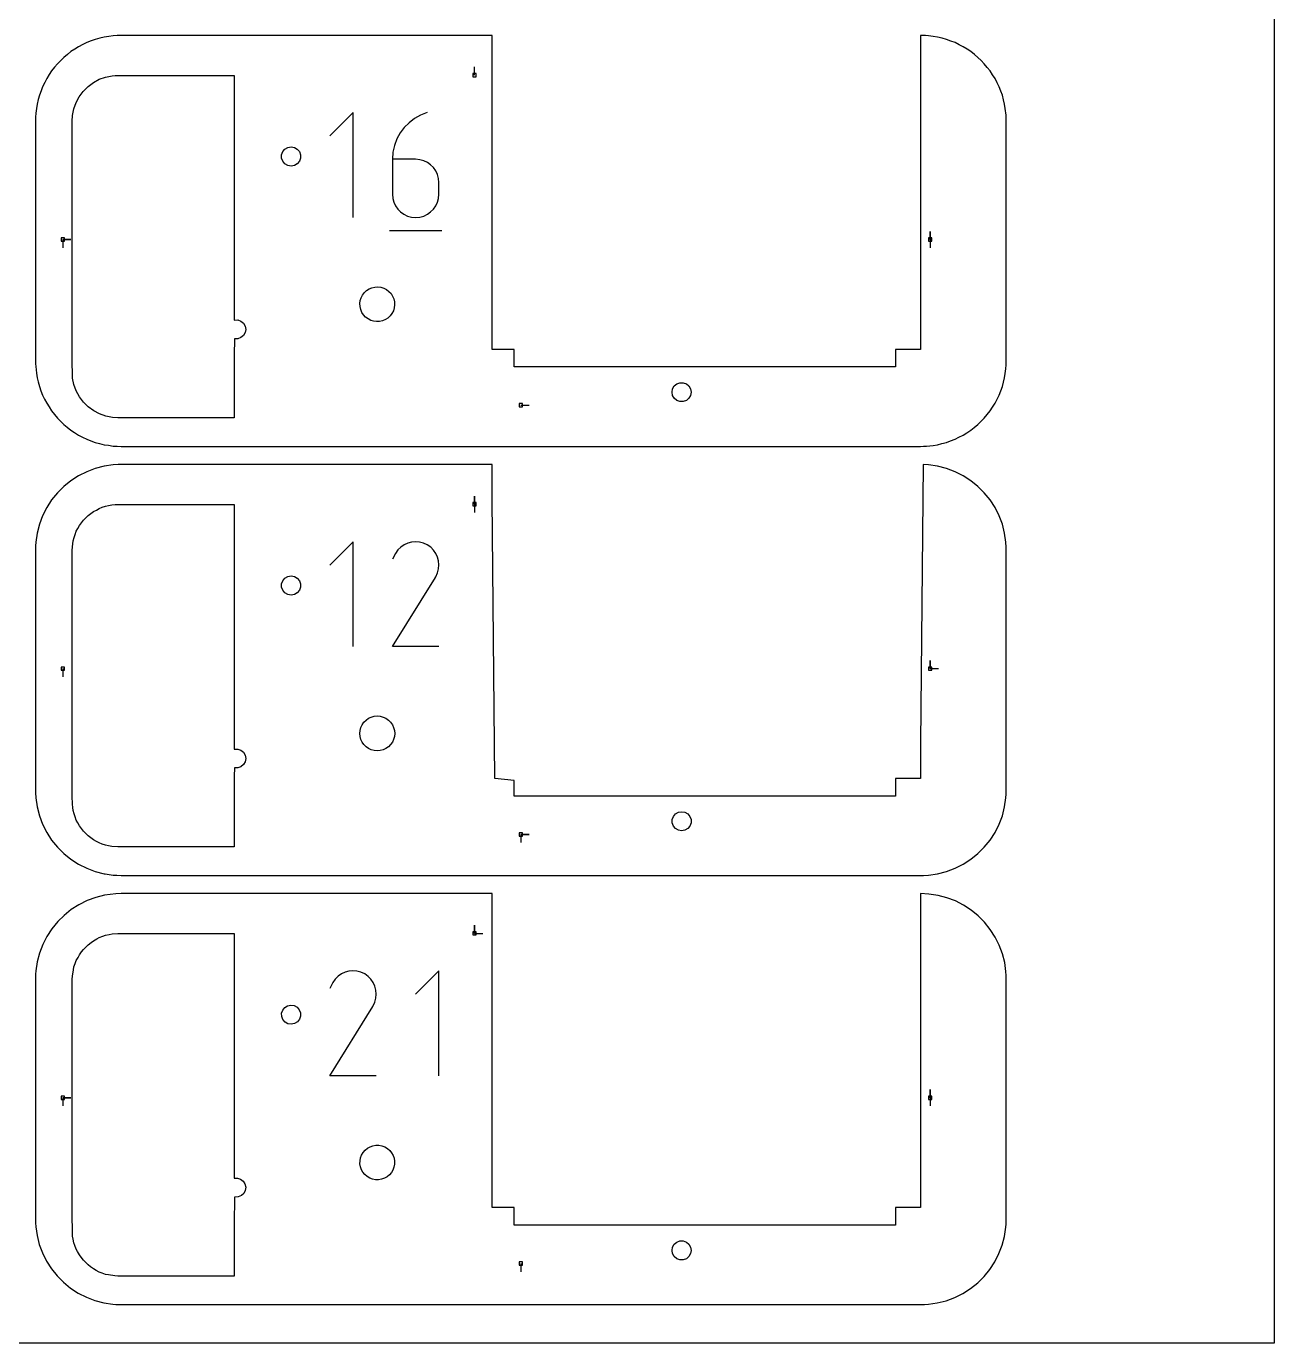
# Model space of a CAD drawing. Extents: x 0 to 570, y 0 to 470.
# Drawn here: x 351.4 to 570, y 0 to 230.6 of the extents above; entities that cross this region are included whole.
import ezdxf

# ---------------------------------------------------------------- set-up
doc = ezdxf.new("R2010")
doc.units = 0

msp = doc.modelspace()

# ---------------------------------------------------------------- linework, layer by layer
at = {"layer": 'annotation', "color": 1}
for p, q in [((429.921885, 222.055631), (429.921885, 223.484381)), ((408.627867, 215.481002), (404.545796, 211.397779)), ((408.627867, 197.119166), (408.627867, 215.481002)), ((420.469723, 215.043038), (419.397847, 214.452934)), ((421.637815, 215.481002), (420.469723, 215.043038)), ((421.637815, 215.481002), (421.637815, 215.481002)), ((417.586749, 212.875444), (416.869534, 211.917628)), ((418.433187, 213.725475), (417.586749, 212.875444)), ((419.397847, 214.452934), (418.433187, 213.725475)), ((416.292547, 210.866809), (415.86679, 209.737774)), ((416.869534, 211.917628), (416.292547, 210.866809)), ((415.603267, 208.545307), (415.51298, 207.304193)), ((415.86679, 209.737774), (415.603267, 208.545307)), ((415.51298, 207.304193), (415.51298, 201.201237)), ((419.590446, 207.304193), (415.51298, 207.304193)), ((420.323788, 207.238749), (419.590446, 207.304193)), ((421.013837, 207.050003), (420.323788, 207.238749)), ((421.649116, 206.74934), (421.013837, 207.050003)), ((422.218149, 206.348141), (421.649116, 206.74934)), ((422.709458, 205.857788), (422.218149, 206.348141)), ((423.111565, 205.289663), (422.709458, 205.857788)), ((423.412995, 204.65515), (423.111565, 205.289663)), ((423.602269, 203.96563), (423.412995, 204.65515)), ((423.667911, 203.232485), (423.602269, 203.96563)), ((423.667911, 201.201237), (423.667911, 203.232485)), ((423.667911, 203.232485), (423.667911, 203.232485)), ((415.51298, 201.201237), (415.51298, 201.201237)), ((415.51298, 201.201237), (415.578812, 200.467737)), ((423.602269, 200.467737), (423.667911, 201.201237)), ((415.578812, 200.467737), (415.76856, 199.777265)), ((415.76856, 199.777265), (416.070605, 199.141372)), ((416.070605, 199.141372), (416.473329, 198.571613)), ((416.473329, 198.571613), (416.965112, 198.07954)), ((422.218149, 198.07954), (422.709458, 198.571613)), ((422.709458, 198.571613), (423.111565, 199.141372)), ((423.111565, 199.141372), (423.412995, 199.777265)), ((423.412995, 199.777265), (423.602269, 200.467737)), ((416.965112, 198.07954), (417.534334, 197.676706)), ((417.534334, 197.676706), (418.169376, 197.374663)), ((418.169376, 197.374663), (418.85862, 197.184966)), ((418.85862, 197.184966), (419.590446, 197.119166)), ((419.590446, 197.119166), (420.323788, 197.184966)), ((419.590446, 197.119166), (419.590446, 197.119166)), ((420.323788, 197.184966), (421.013837, 197.374663)), ((421.013837, 197.374663), (421.649116, 197.676706)), ((421.649116, 197.676706), (422.218149, 198.07954)), ((415.00229, 194.823936), (424.183208, 194.823936)), ((509.684388, 193.255631), (509.684388, 194.684381)), ((509.684388, 193.255631), (509.684388, 194.684381)), ((509.684388, 194.684381), (509.684388, 193.255631)), ((357.805641, 193.255631), (359.234391, 193.255631)), ((357.805641, 193.255631), (359.234391, 193.255631)), ((359.234391, 193.255631), (357.805641, 193.255631)), ((357.805641, 193.255631), (357.805641, 191.826881)), ((509.684388, 193.255631), (509.684388, 191.826881)), ((438.01751, 164.217505), (439.44626, 164.217505)), ((429.921885, 146.880629), (429.921885, 148.309379)), ((429.921885, 146.880629), (429.921885, 148.309379)), ((429.921885, 148.309379), (429.921885, 146.880629)), ((429.921885, 146.880629), (429.921885, 145.451879)), ((408.626481, 140.306), (404.54441, 136.222777)), ((408.626481, 121.944164), (408.626481, 140.306)), ((416.484865, 138.866784), (416.059943, 138.264239)), ((416.994675, 139.369769), (416.484865, 138.866784)), ((417.573869, 139.769166), (416.994675, 139.369769)), ((418.206942, 140.060947), (417.573869, 139.769166)), ((418.878388, 140.241085), (418.206942, 140.060947)), ((419.572704, 140.305552), (418.878388, 140.241085)), ((420.274384, 140.25032), (419.572704, 140.305552)), ((420.967922, 140.07136), (420.274384, 140.25032)), ((421.637815, 139.764645), (420.967922, 140.07136)), ((422.236962, 139.339193), (421.637815, 139.764645)), ((421.637815, 139.764645), (421.637815, 139.764645)), ((422.737914, 138.828653), (422.236962, 139.339193)), ((423.136216, 138.248673), (422.737914, 138.828653)), ((416.059943, 138.264239), (415.524495, 137.2371)), ((423.427415, 137.614898), (423.136216, 138.248673)), ((423.607055, 136.942978), (423.427415, 137.614898)), ((423.670683, 136.248558), (423.607055, 136.942978)), ((423.613844, 135.547286), (423.670683, 136.248558)), ((415.51298, 121.944014), (423.048404, 134.075078)), ((423.048404, 134.075078), (423.057412, 134.086225)), ((423.048404, 134.075078), (423.048404, 134.075078)), ((423.057412, 134.086225), (423.06605, 134.097467)), ((423.06605, 134.097467), (423.074376, 134.108898)), ((423.074376, 134.108898), (423.082446, 134.120614)), ((423.082446, 134.120614), (423.090317, 134.132709)), ((423.090317, 134.132709), (423.098046, 134.145277)), ((423.098046, 134.145277), (423.10569, 134.158414)), ((423.10569, 134.158414), (423.113305, 134.172215)), ((423.113305, 134.172215), (423.120948, 134.186774)), ((423.120948, 134.186774), (423.432084, 134.854809)), ((423.120948, 134.186774), (423.120948, 134.186774)), ((423.432084, 134.854809), (423.613844, 135.547286)), ((423.667911, 121.944014), (415.51298, 121.944014)), ((357.805641, 118.080628), (357.805641, 116.651878)), ((509.684388, 118.080628), (509.684388, 119.509378)), ((509.684388, 118.080628), (509.684388, 119.509378)), ((509.684388, 119.509378), (509.684388, 118.080628)), ((509.684388, 118.080628), (511.113138, 118.080628)), ((438.01751, 89.042502), (439.44626, 89.042502)), ((438.01751, 89.042502), (439.44626, 89.042502)), ((439.44626, 89.042502), (438.01751, 89.042502)), ((438.01751, 89.042502), (438.01751, 87.613752)), ((429.921885, 71.705627), (429.921885, 73.134377)), ((429.921885, 71.705627), (429.921885, 73.134377)), ((429.921885, 73.134377), (429.921885, 71.705627)), ((429.921885, 71.705627), (431.350635, 71.705627)), ((406.606109, 64.594164), (406.026915, 64.194767)), ((407.239182, 64.885945), (406.606109, 64.594164)), ((407.910628, 65.066083), (407.239182, 64.885945)), ((408.604944, 65.13055), (407.910628, 65.066083)), ((409.306624, 65.075317), (408.604944, 65.13055)), ((410.000162, 64.896358), (409.306624, 65.075317)), ((410.670055, 64.589643), (410.000162, 64.896358)), ((411.269202, 64.164191), (410.670055, 64.589643)), ((410.670055, 64.589643), (410.670055, 64.589643)), ((423.669873, 65.130998), (419.587802, 61.047775)), ((423.669873, 46.769161), (423.669873, 65.130998)), ((405.092183, 63.089237), (404.556735, 62.062098)), ((405.517105, 63.691782), (405.092183, 63.089237)), ((406.026915, 64.194767), (405.517105, 63.691782)), ((411.770154, 63.653651), (411.269202, 64.164191)), ((412.168456, 63.07367), (411.770154, 63.653651)), ((412.459655, 62.439896), (412.168456, 63.07367)), ((412.639295, 61.767976), (412.459655, 62.439896)), ((412.464324, 59.679807), (412.646084, 60.372284)), ((412.702923, 61.073556), (412.639295, 61.767976)), ((412.646084, 60.372284), (412.702923, 61.073556)), ((404.54522, 46.769012), (412.080643, 58.900076)), ((412.080643, 58.900076), (412.089652, 58.911223)), ((412.080643, 58.900076), (412.080643, 58.900076)), ((412.089652, 58.911223), (412.09829, 58.922465)), ((412.09829, 58.922465), (412.106616, 58.933896)), ((412.106616, 58.933896), (412.114686, 58.945612)), ((412.114686, 58.945612), (412.122557, 58.957706)), ((412.122557, 58.957706), (412.130286, 58.970275)), ((412.130286, 58.970275), (412.137929, 58.983412)), ((412.137929, 58.983412), (412.145545, 58.997213)), ((412.145545, 58.997213), (412.153188, 59.011772)), ((412.153188, 59.011772), (412.464324, 59.679807)), ((412.153188, 59.011772), (412.153188, 59.011772)), ((412.700151, 46.769012), (404.54522, 46.769012)), ((509.684388, 42.905626), (509.684388, 44.334376)), ((509.684388, 42.905626), (509.684388, 44.334376)), ((509.684388, 44.334376), (509.684388, 42.905626)), ((357.805641, 42.905626), (359.234391, 42.905626)), ((357.805641, 42.905626), (359.234391, 42.905626)), ((359.234391, 42.905626), (357.805641, 42.905626)), ((357.805641, 42.905626), (357.805641, 41.476876)), ((509.684388, 42.905626), (509.684388, 41.476876)), ((387.802299, 31.863862), (387.802299, 31.82429)), ((387.802213, 22.51072), (387.802215, 22.471159)), ((438.01751, 13.8675), (438.01751, 12.43875))]:
    msp.add_line(p, q, dxfattribs=at)
at = {"layer": 'boundary', "color": 5}
for p, q in [((363.496344, 228.319923), (362.775403, 228.049034)), ((364.296557, 228.526745), (363.496344, 228.319923)), ((365.04221, 228.719466), (364.296557, 228.526745)), ((365.859872, 228.840059), (365.04221, 228.719466)), ((366.621783, 228.952431), (365.859872, 228.840059)), ((367.327858, 228.985352), (366.621783, 228.952431)), ((368.017513, 229.017507), (367.327858, 228.985352)), ((420.295527, 229.017507), (368.017513, 229.017507)), ((433.01751, 229.017507), (420.295527, 229.017507)), ((433.01751, 216.673176), (433.01751, 229.017507)), ((508.84806, 228.978782), (508.017513, 229.017507)), ((508.017513, 229.017507), (508.017513, 186.361836)), ((509.413231, 228.95243), (508.84806, 228.978782)), ((510.223368, 228.832947), (509.413231, 228.95243)), ((510.99281, 228.719466), (510.223368, 228.832947)), ((511.78566, 228.514547), (510.99281, 228.719466)), ((512.538682, 228.319923), (511.78566, 228.514547)), ((513.305253, 228.031889), (512.538682, 228.319923)), ((359.233069, 226.176189), (358.628914, 225.688283)), ((359.927834, 226.623875), (359.233069, 226.176189)), ((360.575229, 227.041037), (359.927834, 226.623875)), ((361.313643, 227.412339), (360.575229, 227.041037)), ((362.00171, 227.758324), (361.313643, 227.412339)), ((362.775403, 228.049034), (362.00171, 227.758324)), ((514.033316, 227.758323), (513.305253, 228.031889)), ((514.764929, 227.39044), (514.033316, 227.758323)), ((515.459791, 227.041037), (514.764929, 227.39044)), ((516.148164, 226.597472), (515.459791, 227.041037)), ((516.801957, 226.176189), (516.148164, 226.597472)), ((517.44435, 225.657403), (516.801957, 226.176189)), ((356.870337, 224.054468), (356.382432, 223.450309)), ((357.445037, 224.629165), (356.870337, 224.054468)), ((357.980553, 225.164677), (357.445037, 224.629165)), ((358.628914, 225.688283), (357.980553, 225.164677)), ((518.054473, 225.164677), (517.44435, 225.657403)), ((518.623883, 224.595271), (518.054473, 225.164677)), ((519.164689, 224.054468), (518.623883, 224.595271)), ((519.683475, 223.41207), (519.164689, 224.054468)), ((354.99398, 221.459792), (354.647994, 220.771725)), ((355.441665, 222.154553), (354.99398, 221.459792)), ((355.858826, 222.801943), (355.441665, 222.154553)), ((356.382432, 223.450309), (355.858826, 222.801943)), ((520.1762, 222.801943), (519.683475, 223.41207)), ((520.619761, 222.113578), (520.1762, 222.801943)), ((521.04104, 221.459792), (520.619761, 222.113578)), ((521.408931, 220.728175), (521.04104, 221.459792)), ((354.005805, 219.312368), (353.715097, 218.538674)), ((354.276691, 220.033311), (354.005805, 219.312368)), ((354.647994, 220.771725), (354.276691, 220.033311)), ((521.758341, 220.033311), (521.408931, 220.728175)), ((522.046369, 219.266738), (521.758341, 220.033311)), ((522.319928, 218.538674), (522.046369, 219.266738)), ((353.315552, 216.992803), (353.203179, 216.23089)), ((353.522376, 217.793019), (353.315552, 216.992803)), ((353.715097, 218.538674), (353.522376, 217.793019)), ((522.524848, 217.745824), (522.319928, 218.538674)), ((522.719474, 216.992803), (522.524848, 217.745824)), ((522.838956, 216.182667), (522.719474, 216.992803)), ((353.049663, 214.707156), (353.017508, 214.017506)), ((353.082584, 215.413227), (353.049663, 214.707156)), ((353.203179, 216.23089), (353.082584, 215.413227)), ((433.01751, 174.017505), (433.01751, 216.673176)), ((522.969124, 215.055307), (522.838956, 216.182667)), ((522.993318, 214.536407), (522.969124, 215.055307)), ((523.017512, 214.017506), (522.993318, 214.536407)), ((353.017508, 214.017506), (353.017508, 206.235153)), ((523.017512, 179.824874), (523.017512, 214.017506)), ((353.017508, 206.235153), (353.017508, 172.017506)), ((508.017513, 186.361836), (508.017513, 174.017506)), ((523.017512, 172.017506), (523.017512, 179.824874)), ((433.941919, 174.017506), (433.01751, 174.017505)), ((436.82909, 174.017506), (433.941919, 174.017506)), ((436.829089, 173.269554), (436.82909, 174.017506)), ((436.82909, 170.933505), (436.829089, 173.269554)), ((506.955993, 174.017506), (503.640588, 174.017505)), ((503.640588, 174.017505), (503.640588, 173.269554)), ((503.640588, 173.269554), (503.640588, 170.933505)), ((508.017513, 174.017506), (506.955993, 174.017506)), ((353.017508, 172.017506), (353.041625, 171.500268)), ((353.041625, 171.500268), (353.065741, 170.98303)), ((353.065741, 170.98303), (353.194957, 169.859871)), ((480.320609, 170.933505), (436.82909, 170.933505)), ((503.640588, 170.933505), (480.320609, 170.933505)), ((522.952436, 170.621784), (522.985253, 171.325638)), ((522.985253, 171.325638), (523.017512, 172.017506)), ((353.194957, 169.859871), (353.315552, 169.042208)), ((353.315552, 169.042208), (353.508274, 168.296555)), ((522.514554, 168.24936), (522.719474, 169.042208)), ((522.719474, 169.042208), (522.832954, 169.811648)), ((522.832954, 169.811648), (522.952436, 170.621784)), ((353.508274, 168.296555), (353.715098, 167.49634)), ((353.715098, 167.49634), (353.985984, 166.775395)), ((353.985984, 166.775395), (354.276691, 166.001697)), ((521.758341, 166.001698), (522.0319, 166.729765)), ((522.0319, 166.729765), (522.319928, 167.496341)), ((522.319928, 167.496341), (522.514554, 168.24936)), ((354.276691, 166.001697), (354.622677, 165.313633)), ((354.622677, 165.313633), (354.99398, 164.575222)), ((354.99398, 164.575222), (355.411141, 163.927829)), ((355.411141, 163.927829), (355.858826, 163.233065)), ((520.1762, 163.233065), (520.597479, 163.886854)), ((520.597479, 163.886854), (521.04104, 164.575222)), ((521.04104, 164.575222), (521.39045, 165.270084)), ((521.39045, 165.270084), (521.758341, 166.001698)), ((355.858826, 163.233065), (356.346731, 162.628909)), ((356.346731, 162.628909), (356.870337, 161.980546)), ((356.870337, 161.980546), (357.405853, 161.445031)), ((357.405853, 161.445031), (357.980553, 160.870331)), ((518.595279, 161.411137), (519.164689, 161.980546)), ((519.164689, 161.980546), (519.657414, 162.590671)), ((519.657414, 162.590671), (520.1762, 163.233065)), ((357.980553, 160.870331), (358.584707, 160.382427)), ((358.584707, 160.382427), (359.233068, 159.858822)), ((359.233068, 159.858822), (359.880463, 159.44166)), ((359.880463, 159.44166), (360.575229, 158.993974)), ((515.459791, 158.993974), (516.113584, 159.415257)), ((516.113584, 159.415257), (516.801957, 159.858822)), ((516.801957, 159.858822), (517.41208, 160.351546)), ((517.41208, 160.351546), (518.054473, 160.870331)), ((518.054473, 160.870331), (518.595279, 161.411137)), ((360.575229, 158.993974), (361.263296, 158.647989)), ((361.263296, 158.647989), (362.00171, 158.276688)), ((362.00171, 158.276688), (362.722651, 158.0058)), ((362.722651, 158.0058), (363.496344, 157.715091)), ((363.496344, 157.715091), (364.241997, 157.522369)), ((364.241997, 157.522369), (365.04221, 157.315545)), ((365.04221, 157.315545), (365.804122, 157.203174)), ((365.804122, 157.203174), (366.621783, 157.08258)), ((366.621783, 157.08258), (367.327858, 157.04966)), ((367.327858, 157.04966), (368.017513, 157.017504)), ((368.017513, 157.017504), (374.502807, 157.017505)), ((374.502807, 157.017505), (386.004366, 157.017504)), ((386.004366, 157.017504), (499.979806, 157.017505)), ((499.979806, 157.017505), (508.017513, 157.017505)), ((508.017513, 157.017505), (508.536412, 157.041699)), ((508.536412, 157.041699), (509.055312, 157.065893)), ((509.055312, 157.065893), (510.182672, 157.196062)), ((510.182672, 157.196062), (510.99281, 157.315545)), ((510.99281, 157.315545), (511.745832, 157.510171)), ((511.745832, 157.510171), (512.538682, 157.715091)), ((512.538682, 157.715091), (513.266745, 157.988655)), ((513.266745, 157.988655), (514.033316, 158.276688)), ((514.033316, 158.276688), (514.728178, 158.62609)), ((514.728178, 158.62609), (515.459791, 158.993974)), ((362.00171, 152.583321), (360.575229, 151.866035)), ((363.496344, 153.144921), (362.00171, 152.583321)), ((365.04221, 153.544464), (363.496344, 153.144921)), ((366.621783, 153.777428), (365.04221, 153.544464)), ((367.503009, 153.818516), (366.621783, 153.777428)), ((368.017513, 153.842504), (367.503009, 153.818516)), ((426.670484, 153.842504), (368.017513, 153.842504)), ((433.01751, 153.842504), (426.670484, 153.842504)), ((433.01751, 147.68389), (433.01751, 153.842504)), ((508.431875, 153.823185), (508.017513, 105.001118)), ((509.413231, 153.777428), (508.431875, 153.823185)), ((510.99281, 153.544463), (509.413231, 153.777428)), ((512.538682, 153.144921), (510.99281, 153.544463)), ((514.033316, 152.583321), (512.538682, 153.144921)), ((515.459791, 151.866035), (514.033316, 152.583321)), ((357.980553, 149.989675), (356.870337, 148.879466)), ((359.233069, 151.001187), (357.980553, 149.989675)), ((360.575229, 151.866035), (359.233069, 151.001187)), ((516.801957, 151.001187), (515.459791, 151.866035)), ((518.054473, 149.989675), (516.801957, 151.001187)), ((519.164689, 148.879466), (518.054473, 149.989675)), ((355.858826, 147.626941), (354.99398, 146.28479)), ((356.870337, 148.879466), (355.858826, 147.626941)), ((433.4787, 98.842503), (433.01751, 147.68389)), ((520.1762, 147.626941), (519.164689, 148.879466)), ((521.04104, 146.28479), (520.1762, 147.626941)), ((354.99398, 146.28479), (354.276691, 144.858308)), ((521.758341, 144.858308), (521.04104, 146.28479)), ((353.715097, 143.363672), (353.315552, 141.817801)), ((354.276691, 144.858308), (353.715097, 143.363672)), ((522.319928, 143.363672), (521.758341, 144.858308)), ((522.719474, 141.817801), (522.319928, 143.363672)), ((353.315552, 141.817801), (353.082584, 140.238225)), ((522.952436, 140.238225), (522.719474, 141.817801)), ((353.053491, 139.614256), (353.017508, 138.842504)), ((353.017508, 138.842504), (353.017508, 133.036622)), ((353.082584, 140.238225), (353.053491, 139.614256)), ((522.993446, 139.358659), (522.952436, 140.238225)), ((523.017512, 138.842504), (522.993446, 139.358659)), ((523.017512, 102.667048), (523.017512, 138.842504)), ((353.017508, 133.036622), (353.017508, 96.842504)), ((508.017513, 105.001118), (508.017513, 98.842503)), ((523.017512, 96.842504), (523.017512, 102.667048)), ((436.829089, 98.469349), (433.4787, 98.842503)), ((436.82909, 95.758503), (436.829089, 98.469349)), ((507.487918, 98.842503), (503.640588, 98.842503)), ((503.640588, 98.842503), (503.640588, 95.758503)), ((508.017513, 98.842503), (507.487918, 98.842503)), ((353.017508, 96.842504), (353.041497, 96.328003)), ((353.041497, 96.328003), (353.082584, 95.446782)), ((353.082584, 95.446782), (353.315552, 93.867206)), ((487.298408, 95.758503), (436.82909, 95.758503)), ((503.640588, 95.758503), (487.298408, 95.758503)), ((522.719474, 93.867206), (522.952436, 95.446782)), ((522.952436, 95.446782), (522.981413, 96.068271)), ((522.981413, 96.068271), (523.017512, 96.842504)), ((353.315552, 93.867206), (353.715098, 92.321338)), ((353.715098, 92.321338), (354.276691, 90.826695)), ((521.758341, 90.826695), (522.319928, 92.321338)), ((522.319928, 92.321338), (522.719474, 93.867206)), ((354.276691, 90.826695), (354.99398, 89.40022)), ((521.04104, 89.40022), (521.758341, 90.826695)), ((354.99398, 89.40022), (355.858826, 88.058063)), ((355.858826, 88.058063), (356.870337, 86.805544)), ((519.164689, 86.805544), (520.1762, 88.058063)), ((520.1762, 88.058063), (521.04104, 89.40022)), ((356.870337, 86.805544), (357.980553, 85.695328)), ((357.980553, 85.695328), (359.233068, 84.68382)), ((516.801957, 84.68382), (518.054473, 85.695329)), ((518.054473, 85.695329), (519.164689, 86.805544)), ((359.233068, 84.68382), (360.575229, 83.818972)), ((360.575229, 83.818972), (362.00171, 83.101685)), ((362.00171, 83.101685), (363.496344, 82.540089)), ((512.538682, 82.540089), (514.033316, 83.101686)), ((514.033316, 83.101686), (515.459791, 83.818972)), ((515.459791, 83.818972), (516.801957, 84.68382)), ((363.496344, 82.540089), (365.04221, 82.140543)), ((365.04221, 82.140543), (365.209459, 82.115876)), ((365.209459, 82.115876), (366.621783, 81.907578)), ((366.621783, 81.907578), (367.245757, 81.878486)), ((367.245757, 81.878486), (368.017513, 81.842502)), ((368.017513, 81.842502), (372.855748, 81.842502)), ((372.855748, 81.842502), (381.436276, 81.842502)), ((381.436276, 81.842502), (502.021129, 81.842503)), ((502.021129, 81.842503), (508.017513, 81.842503)), ((508.017513, 81.842503), (508.533667, 81.866568)), ((508.533667, 81.866568), (509.413231, 81.907578)), ((509.413231, 81.907578), (510.99281, 82.140543)), ((510.99281, 82.140543), (512.538682, 82.540089)), ((367.10892, 78.625139), (365.116543, 78.380424)), ((368.017513, 78.667502), (367.10892, 78.625139)), ((412.326831, 78.667502), (368.017513, 78.667502)), ((433.01751, 78.667502), (412.326831, 78.667502)), ((433.01751, 58.591026), (433.01751, 78.667502)), ((509.477648, 78.592925), (508.017513, 78.667502)), ((508.017513, 78.667502), (508.017513, 43.743977)), ((511.055852, 78.353167), (509.477648, 78.592925)), ((360.642357, 76.724788), (359.296229, 75.866883)), ((362.072046, 77.434747), (360.642357, 76.724788)), ((363.569091, 77.988721), (362.072046, 77.434747)), ((365.116543, 78.380424), (363.569091, 77.988721)), ((512.599635, 77.947016), (511.055852, 78.353167)), ((514.091489, 77.379067), (512.599635, 77.947016)), ((515.514526, 76.655763), (514.091489, 77.379067)), ((516.853036, 75.784934), (515.514526, 76.655763)), ((358.039495, 74.862273), (356.922583, 73.756709)), ((359.296229, 75.866883), (358.039495, 74.862273)), ((518.099749, 74.769397), (516.853036, 75.784934)), ((519.205939, 73.653384), (518.099749, 74.769397)), ((355.906426, 72.510881), (355.034679, 71.172948)), ((356.922583, 73.756709), (355.906426, 72.510881)), ((520.211469, 72.397204), (519.205939, 73.653384)), ((521.070292, 71.051614), (520.211469, 72.397204)), ((354.310446, 69.750435), (353.741526, 68.259005)), ((355.034679, 71.172948), (354.310446, 69.750435)), ((521.781243, 69.622353), (521.070292, 71.051614)), ((522.336222, 68.125627), (521.781243, 69.622353)), ((353.741526, 68.259005), (353.334354, 66.715545)), ((522.728975, 66.578382), (522.336222, 68.125627)), ((353.059871, 64.576089), (353.017508, 63.667502)), ((353.093547, 65.137556), (353.059871, 64.576089)), ((353.334354, 66.715545), (353.093547, 65.137556)), ((522.953763, 65.034763), (522.728975, 66.578382)), ((522.985637, 64.351132), (522.953763, 65.034763)), ((353.017508, 63.667502), (353.017508, 53.414561)), ((523.017512, 63.667502), (522.985637, 64.351132)), ((523.017512, 31.953399), (523.017512, 63.667502)), ((433.01751, 23.667501), (433.01751, 58.591026)), ((353.017508, 53.414561), (353.017508, 21.667502)), ((508.017513, 43.743977), (508.017513, 23.667501)), ((523.017512, 21.667502), (523.017512, 31.953399)), ((434.520943, 23.667501), (433.01751, 23.667501)), ((436.82909, 23.667501), (434.520943, 23.667501)), ((436.829089, 22.451054), (436.82909, 23.667501)), ((506.291087, 23.667501), (503.640588, 23.667501)), ((503.640588, 23.667501), (503.640588, 22.451054)), ((508.017513, 23.667501), (506.291087, 23.667501)), ((353.017508, 21.667502), (353.049281, 20.986061)), ((353.049281, 20.986061), (353.081053, 20.30462)), ((436.82909, 20.583501), (436.829089, 22.451054)), ((503.640588, 22.451054), (503.640588, 20.583501)), ((522.942935, 20.207363), (522.975012, 20.755993)), ((522.975012, 20.755993), (523.017512, 21.667502)), ((353.081053, 20.30462), (353.304589, 18.766536)), ((353.304589, 18.766536), (353.696295, 17.219083)), ((471.59836, 20.583501), (436.82909, 20.583501)), ((503.640588, 20.583501), (471.59836, 20.583501)), ((522.297026, 17.085383), (522.70318, 18.629161)), ((522.70318, 18.629161), (522.942935, 20.207363)), ((353.696295, 17.219083), (354.250263, 15.722029)), ((521.729088, 15.59352), (522.297026, 17.085383)), ((354.250263, 15.722029), (354.960225, 14.292346)), ((354.960225, 14.292346), (355.818127, 12.946221)), ((520.13495, 12.831981), (521.00577, 14.170483)), ((521.00577, 14.170483), (521.729088, 15.59352)), ((355.818127, 12.946221), (356.822737, 11.689484)), ((356.822737, 11.689484), (357.928307, 10.572572)), ((518.003394, 10.479076), (519.119413, 11.585266)), ((519.119413, 11.585266), (520.13495, 12.831981)), ((357.928307, 10.572572), (359.174127, 9.556418)), ((359.174127, 9.556418), (360.512068, 8.684668)), ((515.401618, 8.614717), (516.747222, 9.473548)), ((516.747222, 9.473548), (518.003394, 10.479076)), ((360.512068, 8.684668), (361.934582, 7.960438)), ((361.934582, 7.960438), (363.426008, 7.391514)), ((363.426008, 7.391514), (364.969464, 6.984343)), ((364.969464, 6.984343), (366.54745, 6.743539)), ((509.384771, 6.731249), (510.928393, 6.95604)), ((510.928393, 6.95604), (512.475639, 7.348792)), ((512.475639, 7.348792), (513.972363, 7.903781)), ((513.972363, 7.903781), (515.401618, 8.614717)), ((366.54745, 6.743539), (367.10892, 6.709863)), ((367.10892, 6.709863), (368.017513, 6.6675)), ((368.017513, 6.6675), (376.56163, 6.6675)), ((376.56163, 6.6675), (391.714478, 6.6675)), ((391.714478, 6.6675), (497.428153, 6.6675)), ((497.428153, 6.6675), (508.017513, 6.6675)), ((508.017513, 6.6675), (508.701142, 6.699375)), ((508.701142, 6.699375), (509.384771, 6.731249))]:
    msp.add_line(p, q, dxfattribs=at)
at = {"layer": 'frame', "color": 5}
for p, q in [((570, 0), (570, 470)), ((0, 0), (570, 0))]:
    msp.add_line(p, q, dxfattribs=at)
at = {"layer": 'hole', "color": 5}
for p, q in [((364.207243, 221.320785), (365.30436, 221.718076)), ((365.30436, 221.718076), (366.4476, 221.951544)), ((366.4476, 221.951544), (366.983358, 221.986192)), ((366.983358, 221.986192), (371.711067, 222.017507)), ((371.711067, 222.017507), (387.802173, 222.017507)), ((387.802173, 222.017507), (387.802173, 213.080872)), ((430.207635, 222.341381), (429.636135, 222.341381)), ((429.636135, 222.341381), (429.636135, 221.769881)), ((429.636135, 221.769881), (430.207635, 221.769881)), ((430.207635, 221.769881), (430.207635, 222.341381)), ((360.6995, 218.269416), (361.390176, 219.209348)), ((361.390176, 219.209348), (362.24326, 220.071836)), ((362.24326, 220.071836), (363.179588, 220.768119)), ((363.179588, 220.768119), (364.207243, 221.320785)), ((359.762005, 216.139995), (360.152902, 217.23899)), ((360.152902, 217.23899), (360.6995, 218.269416)), ((359.472516, 214.017506), (359.535131, 214.995806)), ((359.535131, 214.995806), (359.762005, 216.139995)), ((359.472516, 212.698798), (359.472516, 214.017506)), ((359.472516, 210.540912), (359.472516, 212.698798)), ((387.802173, 213.080872), (387.802173, 179.15418)), ((359.472516, 171.815743), (359.472516, 210.540912)), ((396.130408, 208.104804), (396.329669, 208.652259)), ((396.130408, 207.522213), (396.130408, 208.104804)), ((396.329669, 208.652259), (396.704149, 209.098548)), ((396.704149, 209.098548), (397.208685, 209.389844)), ((397.208685, 209.389844), (397.782423, 209.491009)), ((397.782423, 209.491009), (398.356162, 209.389844)), ((398.356162, 209.389844), (398.860701, 209.098548)), ((398.860701, 209.098548), (399.235181, 208.652259)), ((399.235181, 208.652259), (399.434439, 208.104804)), ((399.434439, 208.104804), (399.434439, 207.522213)), ((396.329669, 206.974758), (396.130408, 207.522213)), ((396.704149, 206.528469), (396.329669, 206.974758)), ((397.208685, 206.237173), (396.704149, 206.528469)), ((397.782424, 206.136009), (397.208685, 206.237173)), ((398.356162, 206.237173), (397.782424, 206.136009)), ((398.860701, 206.528469), (398.356162, 206.237173)), ((399.235181, 206.974758), (398.860701, 206.528469)), ((399.434439, 207.522213), (399.235181, 206.974758)), ((358.091391, 193.541381), (357.519891, 193.541381)), ((357.519891, 193.541381), (357.519891, 192.969881)), ((357.519891, 192.969881), (358.091391, 192.969881)), ((358.091391, 192.969881), (358.091391, 193.541381)), ((509.970138, 193.541381), (509.398638, 193.541381)), ((509.398638, 193.541381), (509.398638, 192.969881)), ((509.398638, 192.969881), (509.970138, 192.969881)), ((509.970138, 192.969881), (509.970138, 193.541381)), ((411.013849, 184.315807), (411.45966, 184.60289)), ((411.45966, 184.60289), (411.948554, 184.808197)), ((411.948554, 184.808197), (412.465669, 184.92549)), ((412.465669, 184.92549), (412.995295, 184.951205)), ((412.995295, 184.951205), (413.521342, 184.88456)), ((413.521342, 184.88456), (414.027823, 184.727581)), ((414.027823, 184.727581), (414.499352, 184.485037)), ((414.499352, 184.485037), (414.921598, 184.164298)), ((409.837754, 182.029368), (409.904398, 182.555415)), ((409.904398, 182.555415), (410.061377, 183.061896)), ((410.061377, 183.061896), (410.303922, 183.533424)), ((410.303922, 183.533424), (410.62466, 183.95567)), ((410.62466, 183.95567), (411.013849, 184.315807)), ((414.921598, 184.164298), (415.281734, 183.77511)), ((415.281734, 183.77511), (415.568817, 183.329297)), ((415.568817, 183.329297), (415.774125, 182.840406)), ((415.774125, 182.840406), (415.891416, 182.32329)), ((415.891416, 182.32329), (415.917132, 181.793663)), ((409.863468, 181.499741), (409.837754, 182.029368)), ((409.980761, 180.982626), (409.863468, 181.499741)), ((410.186069, 180.493734), (409.980761, 180.982626)), ((410.473152, 180.047921), (410.186069, 180.493734)), ((410.833289, 179.658733), (410.473152, 180.047921)), ((415.450964, 180.289607), (415.130226, 179.86736)), ((415.693509, 180.761136), (415.450964, 180.289607)), ((415.850487, 181.267617), (415.693509, 180.761136)), ((415.917132, 181.793663), (415.850487, 181.267617)), ((387.802173, 179.15418), (388.461308, 179.169521)), ((388.461308, 179.169521), (389.008762, 178.970263)), ((389.008762, 178.970263), (389.455052, 178.595783)), ((389.455052, 178.595783), (389.746347, 178.091244)), ((389.746347, 178.091244), (389.847512, 177.517505)), ((411.255533, 179.337993), (410.833289, 179.658733)), ((411.727063, 179.095451), (411.255533, 179.337993)), ((412.233545, 178.938472), (411.727063, 179.095451)), ((412.759589, 178.871827), (412.233545, 178.938472)), ((413.289217, 178.897542), (412.759589, 178.871827)), ((413.806333, 179.014835), (413.289217, 178.897542)), ((414.295225, 179.220141), (413.806333, 179.014835)), ((414.741038, 179.507224), (414.295225, 179.220141)), ((415.130226, 179.86736), (414.741038, 179.507224)), ((387.878716, 175.865491), (387.802173, 172.990448)), ((388.461308, 175.865491), (387.878716, 175.865491)), ((389.008762, 176.064748), (388.461308, 175.865491)), ((389.455052, 176.439228), (389.008762, 176.064748)), ((389.746347, 176.943767), (389.455052, 176.439228)), ((389.847512, 177.517505), (389.746347, 176.943767)), ((387.802173, 172.990448), (387.802173, 162.017505)), ((359.503824, 169.528356), (359.472516, 171.815743)), ((359.538465, 168.992597), (359.503824, 169.528356)), ((359.771938, 167.849357), (359.538465, 168.992597)), ((360.169233, 166.752235), (359.771938, 167.849357)), ((360.721895, 165.724583), (360.169233, 166.752235)), ((464.492511, 166.517506), (464.593677, 167.091245)), ((464.593677, 165.943764), (464.492511, 166.517506)), ((464.593677, 167.091245), (464.884974, 167.595783)), ((464.884974, 167.595783), (465.331262, 167.970264)), ((465.331262, 167.970264), (465.878718, 168.169522)), ((465.878718, 168.169522), (466.46131, 168.169522)), ((466.46131, 168.169522), (467.008764, 167.970264)), ((467.008764, 167.970264), (467.455051, 167.595783)), ((467.455051, 167.595783), (467.746349, 167.091245)), ((467.746349, 167.091245), (467.847515, 166.517506)), ((467.847515, 166.517506), (467.746349, 165.943764)), ((361.451224, 164.755212), (360.721895, 165.724583)), ((362.24326, 163.963173), (361.451224, 164.755212)), ((362.280669, 163.935169), (362.24326, 163.963173)), ((363.220601, 163.244498), (362.280669, 163.935169)), ((438.30326, 164.503255), (437.73176, 164.503255)), ((437.73176, 164.503255), (437.73176, 163.931755)), ((437.73176, 163.931755), (438.30326, 163.931755)), ((438.30326, 163.931755), (438.30326, 164.503255)), ((464.884974, 165.439229), (464.593677, 165.943764)), ((465.331262, 165.064748), (464.884974, 165.439229)), ((465.878718, 164.86549), (465.331262, 165.064748)), ((466.46131, 164.86549), (465.878718, 164.86549)), ((467.008764, 165.064748), (466.46131, 164.86549)), ((467.455051, 165.439229), (467.008764, 165.064748)), ((467.746349, 165.943764), (467.455051, 165.439229)), ((364.251026, 162.6979), (363.220601, 163.244498)), ((365.350022, 162.307), (364.251026, 162.6979)), ((366.494211, 162.080132), (365.350022, 162.307)), ((367.472506, 162.017505), (366.494211, 162.080132)), ((371.711067, 162.017505), (367.472506, 162.017505)), ((387.802173, 162.017505), (371.711067, 162.017505)), ((362.714453, 145.249003), (363.163473, 145.582815)), ((363.163473, 145.582815), (363.685349, 145.867784)), ((363.685349, 145.867784), (364.178187, 146.132659)), ((364.178187, 146.132659), (364.735313, 146.340455)), ((364.735313, 146.340455), (365.261465, 146.530749)), ((365.261465, 146.530749), (365.842489, 146.657143)), ((365.842489, 146.657143), (366.39074, 146.768801)), ((366.39074, 146.768801), (366.983838, 146.81122)), ((366.983838, 146.81122), (369.589711, 146.842505)), ((369.589711, 146.842505), (387.802173, 146.842505)), ((387.802173, 146.842505), (387.802173, 142.378564)), ((430.207635, 147.166379), (429.636135, 147.166379)), ((429.636135, 147.166379), (429.636135, 146.594879)), ((429.636135, 146.594879), (430.207635, 146.594879)), ((430.207635, 146.594879), (430.207635, 147.166379)), ((360.447231, 142.629664), (360.732197, 143.151545)), ((360.732197, 143.151545), (361.06601, 143.600564)), ((361.06601, 143.600564), (361.422352, 144.076576)), ((361.422352, 144.076576), (361.842807, 144.497034)), ((361.842807, 144.497034), (362.238437, 144.892664)), ((362.238437, 144.892664), (362.714453, 145.249003)), ((359.657872, 140.472526), (359.784263, 141.053551)), ((359.784263, 141.053551), (359.974558, 141.579702)), ((359.974558, 141.579702), (360.182357, 142.136827)), ((360.182357, 142.136827), (360.447231, 142.629664)), ((387.802173, 142.378564), (387.802173, 103.979178)), ((359.472516, 138.842504), (359.546211, 139.924274)), ((359.472516, 138.183796), (359.472516, 138.842504)), ((359.546211, 139.924274), (359.657872, 140.472526)), ((359.472516, 137.105909), (359.472516, 138.183796)), ((359.472516, 95.740741), (359.472516, 137.105909)), ((396.329669, 133.477256), (396.704149, 133.923546)), ((396.704149, 133.923546), (397.208685, 134.214842)), ((397.208685, 134.214842), (397.782423, 134.316007)), ((397.782423, 134.316007), (398.356162, 134.214842)), ((398.356162, 134.214842), (398.860701, 133.923545)), ((398.860701, 133.923545), (399.235181, 133.477256)), ((396.130408, 132.929802), (396.329669, 133.477256)), ((396.130408, 132.347211), (396.130408, 132.929802)), ((396.329669, 131.799756), (396.130408, 132.347211)), ((396.704149, 131.353467), (396.329669, 131.799756)), ((399.235181, 131.799756), (398.860701, 131.353467)), ((399.235181, 133.477256), (399.434439, 132.929802)), ((399.434439, 132.347211), (399.235181, 131.799756)), ((399.434439, 132.929802), (399.434439, 132.347211)), ((397.208685, 131.062171), (396.704149, 131.353467)), ((397.782423, 130.961007), (397.208685, 131.062171)), ((398.356162, 131.062171), (397.782423, 130.961007)), ((398.860701, 131.353467), (398.356162, 131.062171)), ((358.091391, 118.366378), (357.519891, 118.366378)), ((357.519891, 118.366378), (357.519891, 117.794878)), ((357.519891, 117.794878), (358.091391, 117.794878)), ((358.091391, 117.794878), (358.091391, 118.366378)), ((509.970138, 118.366378), (509.398638, 118.366378)), ((509.398638, 118.366378), (509.398638, 117.794878)), ((509.398638, 117.794878), (509.970138, 117.794878)), ((509.970138, 117.794878), (509.970138, 118.366378)), ((410.236066, 108.261514), (410.541008, 108.697015)), ((410.541008, 108.697015), (410.916941, 109.072949)), ((410.916941, 109.072949), (411.35244, 109.377891)), ((411.35244, 109.377891), (411.834282, 109.602575)), ((411.834282, 109.602575), (412.347816, 109.740177)), ((412.347816, 109.740177), (412.877441, 109.786513)), ((412.877441, 109.786513), (413.407071, 109.740177)), ((413.407071, 109.740177), (413.920604, 109.602575)), ((413.920604, 109.602575), (414.402444, 109.377891)), ((414.402444, 109.377891), (414.837946, 109.072949)), ((414.837946, 109.072949), (415.213878, 108.697016)), ((415.213878, 108.697016), (415.51882, 108.261513)), ((409.827443, 106.736513), (409.873779, 107.266141)), ((409.873779, 106.206886), (409.827443, 106.736513)), ((409.873779, 107.266141), (410.011379, 107.779675)), ((410.01138, 105.693352), (409.873779, 106.206886)), ((410.011379, 107.779675), (410.236066, 108.261514)), ((415.51882, 108.261513), (415.743506, 107.779675)), ((415.743506, 107.779675), (415.881105, 107.26614)), ((415.881105, 106.206886), (415.743506, 105.693352)), ((415.881105, 107.26614), (415.927443, 106.736513)), ((415.927443, 106.736513), (415.881105, 106.206886)), ((387.802173, 103.979178), (388.461308, 103.994519)), ((388.461308, 103.994519), (389.008761, 103.795261)), ((389.008761, 103.795261), (389.455052, 103.42078)), ((410.236066, 105.211513), (410.01138, 105.693352)), ((410.541008, 104.77601), (410.236066, 105.211513)), ((410.916942, 104.400078), (410.541008, 104.77601)), ((411.352441, 104.095135), (410.916942, 104.400078)), ((411.834282, 103.870452), (411.352441, 104.095135)), ((412.347816, 103.732851), (411.834282, 103.870452)), ((413.920604, 103.870452), (413.407071, 103.732851)), ((414.402444, 104.095135), (413.920604, 103.870452)), ((414.837946, 104.400078), (414.402444, 104.095135)), ((415.213878, 104.776011), (414.837946, 104.400078)), ((415.51882, 105.211513), (415.213878, 104.776011)), ((415.743506, 105.693352), (415.51882, 105.211513)), ((389.455052, 103.42078), (389.746347, 102.916242)), ((389.746347, 101.768765), (389.455052, 101.264226)), ((389.746347, 102.916242), (389.847512, 102.342503)), ((389.847512, 102.342503), (389.746347, 101.768765)), ((412.877441, 103.686513), (412.347816, 103.732851)), ((413.407071, 103.732851), (412.877441, 103.686513)), ((387.878716, 100.690489), (387.802173, 99.262053)), ((387.802173, 99.262053), (387.802173, 86.842503)), ((388.461308, 100.690489), (387.878716, 100.690489)), ((389.008761, 100.889746), (388.461308, 100.690489)), ((389.455052, 101.264226), (389.008761, 100.889746)), ((359.503793, 94.353833), (359.472516, 95.740741)), ((359.546211, 93.760733), (359.503793, 94.353833)), ((359.657872, 93.212481), (359.546211, 93.760733)), ((359.784263, 92.631456), (359.657872, 93.212481)), ((359.974559, 92.105303), (359.784263, 92.631456)), ((464.717255, 92.181252), (465.091736, 92.627542)), ((465.091736, 92.627542), (465.596274, 92.918837)), ((465.596274, 92.918837), (466.170013, 93.020004)), ((466.170013, 93.020004), (466.743754, 92.918837)), ((466.743754, 92.918837), (467.248287, 92.627542)), ((467.248287, 92.627542), (467.622767, 92.181252)), ((360.182357, 91.548179), (359.974559, 92.105303)), ((360.447231, 91.055343), (360.182357, 91.548179)), ((360.732197, 90.533462), (360.447231, 91.055343)), ((361.06601, 90.084443), (360.732197, 90.533462)), ((361.422352, 89.60843), (361.06601, 90.084443)), ((464.517994, 91.633798), (464.717255, 92.181252)), ((464.517994, 91.051209), (464.517994, 91.633798)), ((464.717255, 90.503753), (464.517994, 91.051209)), ((465.063895, 90.085303), (464.717255, 90.503753)), ((465.091736, 90.057462), (465.063895, 90.085303)), ((465.596274, 89.766168), (465.091736, 90.057462)), ((467.248287, 90.057462), (466.743754, 89.766168)), ((467.622767, 90.503753), (467.248287, 90.057462)), ((467.622767, 92.181252), (467.822026, 91.633799)), ((467.822025, 91.051209), (467.622767, 90.503753)), ((467.822026, 91.633799), (467.822025, 91.051209)), ((361.842807, 89.187973), (361.422352, 89.60843)), ((362.238437, 88.792342), (361.842807, 89.187973)), ((362.714453, 88.436005), (362.238437, 88.792342)), ((363.163473, 88.102195), (362.714453, 88.436005)), ((363.685349, 87.817224), (363.163473, 88.102195)), ((364.178186, 87.552349), (363.685349, 87.817224)), ((438.30326, 89.328252), (437.73176, 89.328252)), ((437.73176, 89.328252), (437.73176, 88.756752)), ((437.73176, 88.756752), (438.30326, 88.756752)), ((438.30326, 88.756752), (438.30326, 89.328252)), ((466.170013, 89.665002), (465.596274, 89.766168)), ((466.743754, 89.766168), (466.170013, 89.665002)), ((364.735314, 87.344554), (364.178186, 87.552349)), ((365.261464, 87.154257), (364.735314, 87.344554)), ((365.842489, 87.027864), (365.261464, 87.154257)), ((366.390741, 86.916206), (365.842489, 87.027864)), ((367.472506, 86.842503), (366.390741, 86.916206)), ((369.589711, 86.842503), (367.472506, 86.842503)), ((387.802173, 86.842503), (369.589711, 86.842503)), ((365.308019, 71.369123), (365.947824, 71.499426)), ((365.947824, 71.499426), (366.45245, 71.602199)), ((366.45245, 71.602199), (367.472506, 71.667503)), ((367.472506, 71.667503), (374.362762, 71.667502)), ((374.362762, 71.667502), (387.802173, 71.667502)), ((387.802173, 71.667502), (387.802173, 57.140001)), ((430.207635, 71.991377), (429.636135, 71.991377)), ((429.636135, 71.991377), (429.636135, 71.419877)), ((430.207635, 71.419877), (430.207635, 71.991377)), ((361.417825, 68.896341), (361.879522, 69.358039)), ((361.879522, 69.358039), (362.243671, 69.722188)), ((362.243671, 69.722188), (362.767673, 70.111743)), ((362.767673, 70.111743), (363.180962, 70.418993)), ((363.180962, 70.418993), (363.7561, 70.728101)), ((363.7561, 70.728101), (364.209721, 70.971899)), ((364.209721, 70.971899), (364.823735, 71.193971)), ((364.823735, 71.193971), (365.308019, 71.369123)), ((429.636135, 71.419877), (430.207635, 71.419877)), ((359.99296, 66.446008), (360.168113, 66.930292)), ((360.168113, 66.930292), (360.477219, 67.505429)), ((360.477219, 67.505429), (360.721017, 67.95905)), ((360.721017, 67.95905), (361.110574, 68.483052)), ((361.110574, 68.483052), (361.417825, 68.896341)), ((359.506445, 64.197614), (359.668111, 65.327368)), ((359.668111, 65.327368), (359.770887, 65.831994)), ((359.770887, 65.831994), (359.99296, 66.446008)), ((359.472516, 63.667502), (359.506445, 64.197614)), ((359.472516, 61.523793), (359.472516, 63.667502)), ((359.472516, 58.015908), (359.472516, 61.523793)), ((359.472516, 22.590739), (359.472516, 58.015908)), ((396.127968, 57.726918), (396.31784, 58.276889)), ((396.137651, 57.145175), (396.127968, 57.726918)), ((396.31784, 58.276889), (396.684359, 58.728753)), ((396.684359, 58.728753), (397.183319, 59.028011)), ((397.183319, 59.028011), (397.754542, 59.138566)), ((397.754542, 59.138566), (398.329128, 59.047083)), ((398.329128, 59.047083), (398.837774, 58.764596)), ((398.837774, 58.764596), (399.219128, 58.32518)), ((399.219128, 58.32518), (399.427196, 57.781833)), ((399.427196, 57.781833), (399.436878, 57.20009)), ((387.802173, 57.140001), (387.802173, 28.804176)), ((396.345722, 56.601828), (396.137651, 57.145175)), ((396.727075, 56.162412), (396.345722, 56.601828)), ((397.235719, 55.879925), (396.727075, 56.162412)), ((397.810305, 55.788444), (397.235719, 55.879925)), ((398.381527, 55.898997), (397.810305, 55.788444)), ((398.880491, 56.198255), (398.381527, 55.898997)), ((399.247009, 56.650119), (398.880491, 56.198255)), ((399.436878, 57.20009), (399.247009, 56.650119)), ((358.091391, 43.191376), (357.519891, 43.191376)), ((357.519891, 43.191376), (357.519891, 42.619876)), ((357.519891, 42.619876), (358.091391, 42.619876)), ((358.091391, 42.619876), (358.091391, 43.191376)), ((509.970138, 43.191376), (509.398638, 43.191376)), ((509.398638, 43.191376), (509.398638, 42.619876)), ((509.398638, 42.619876), (509.970138, 42.619876)), ((509.970138, 42.619876), (509.970138, 43.191376)), ((412.123403, 34.505043), (412.645996, 34.591262)), ((412.645996, 34.591262), (413.175624, 34.585424)), ((409.85353, 31.859692), (409.951248, 32.380259)), ((409.951248, 32.380259), (410.137879, 32.875949)), ((410.137879, 32.875949), (410.407749, 33.3317)), ((410.407749, 33.3317), (410.752659, 33.733664)), ((410.752659, 33.733664), (411.162128, 34.069629)), ((411.162128, 34.069629), (411.623718, 34.329386)), ((411.623718, 34.329386), (412.123403, 34.505043)), ((413.175624, 34.585424), (413.696191, 34.487705)), ((413.696191, 34.487705), (414.191881, 34.301075)), ((414.191881, 34.301075), (414.647632, 34.031206)), ((414.647632, 34.031206), (415.049597, 33.686295)), ((415.049597, 33.686295), (415.385561, 33.276825)), ((415.385561, 33.276825), (415.645318, 32.815235)), ((415.645318, 32.815235), (415.820975, 32.315552)), ((415.820975, 32.315552), (415.907193, 31.792957)), ((409.847692, 31.330065), (409.85353, 31.859692)), ((409.93391, 30.807471), (409.847692, 31.330065)), ((410.109567, 30.307787), (409.93391, 30.807471)), ((410.369325, 29.846197), (410.109567, 30.307787)), ((415.617007, 30.247074), (415.347137, 29.791322)), ((415.803637, 30.742763), (415.617007, 30.247074)), ((415.901355, 31.26333), (415.803637, 30.742763)), ((415.907193, 31.792957), (415.901355, 31.26333)), ((387.802173, 28.804176), (388.376314, 28.826952)), ((388.376314, 28.826952), (388.931438, 28.656316)), ((388.931438, 28.656316), (389.394722, 28.306107)), ((389.394722, 28.306107), (389.710288, 27.818564)), ((389.710288, 27.818564), (389.840075, 27.252494)), ((410.70529, 29.436726), (410.369325, 29.846197)), ((411.107254, 29.091816), (410.70529, 29.436726)), ((411.563004, 28.821946), (411.107254, 29.091816)), ((412.058696, 28.635318), (411.563004, 28.821946)), ((412.579262, 28.537599), (412.058696, 28.635318)), ((413.108888, 28.531761), (412.579262, 28.537599)), ((413.631484, 28.61798), (413.108888, 28.531761)), ((414.131167, 28.793636), (413.631484, 28.61798)), ((414.592757, 29.053392), (414.131167, 28.793636)), ((415.002228, 29.389358), (414.592757, 29.053392)), ((415.347137, 29.791322), (415.002228, 29.389358)), ((387.875329, 25.516165), (387.802173, 20.832184)), ((387.963709, 25.508051), (387.875329, 25.516165)), ((388.543719, 25.537569), (387.963709, 25.508051)), ((389.078649, 25.76368), (388.543719, 25.537569)), ((389.503987, 26.159113), (389.078649, 25.76368)), ((389.768427, 26.676173), (389.503987, 26.159113)), ((389.840075, 27.252494), (389.768427, 26.676173)), ((359.497963, 19.269917), (359.472516, 22.590739)), ((387.802173, 20.832184), (387.802173, 11.667501)), ((359.537804, 18.647442), (359.497963, 19.269917)), ((359.64058, 18.142816), (359.537804, 18.647442)), ((359.770887, 17.503011), (359.64058, 18.142816)), ((359.94604, 17.018725), (359.770887, 17.503011)), ((360.168113, 16.404708), (359.94604, 17.018725)), ((360.411911, 15.951089), (360.168113, 16.404708)), ((464.492511, 16.167502), (464.593676, 16.74124)), ((464.593677, 15.59376), (464.492511, 16.167502)), ((464.593676, 16.74124), (464.884974, 17.245779)), ((464.884974, 17.245779), (465.331262, 17.620259)), ((465.331262, 17.620259), (465.878718, 17.819517)), ((465.878718, 17.819517), (466.46131, 17.819517)), ((466.46131, 17.819517), (467.008764, 17.620259)), ((467.008764, 17.620259), (467.455051, 17.245779)), ((467.455051, 17.245779), (467.746349, 16.74124)), ((467.746349, 16.74124), (467.847515, 16.167502)), ((467.847515, 16.167502), (467.746349, 15.59376)), ((360.721017, 15.375953), (360.411911, 15.951089)), ((361.028268, 14.962663), (360.721017, 15.375953)), ((361.417825, 14.438662), (361.028268, 14.962663)), ((361.781974, 14.074512), (361.417825, 14.438662)), ((362.243671, 13.612813), (361.781974, 14.074512)), ((438.30326, 14.15325), (437.73176, 14.15325)), ((437.73176, 14.15325), (437.73176, 13.58175)), ((438.30326, 13.58175), (438.30326, 14.15325)), ((464.884974, 15.089224), (464.593677, 15.59376)), ((465.331262, 14.714744), (464.884974, 15.089224)), ((465.878718, 14.515486), (465.331262, 14.714744)), ((466.46131, 14.515486), (465.878718, 14.515486)), ((467.008764, 14.714744), (466.46131, 14.515486)), ((467.455051, 15.089224), (467.008764, 14.714744)), ((467.746349, 15.59376), (467.455051, 15.089224)), ((362.65696, 13.305564), (362.243671, 13.612813)), ((363.180962, 12.91601), (362.65696, 13.305564)), ((363.634583, 12.672213), (363.180962, 12.91601)), ((364.209721, 12.363107), (363.634583, 12.672213)), ((364.694005, 12.187952), (364.209721, 12.363107)), ((365.308019, 11.965878), (364.694005, 12.187952)), ((365.812644, 11.863105), (365.308019, 11.965878)), ((366.942396, 11.701436), (365.812644, 11.863105)), ((367.472506, 11.667501), (366.942396, 11.701436)), ((374.362762, 11.667501), (367.472506, 11.667501)), ((387.802173, 11.667501), (374.362762, 11.667501)), ((437.73176, 13.58175), (438.30326, 13.58175))]:
    msp.add_line(p, q, dxfattribs=at)

doc.saveas('drawing.dxf')
